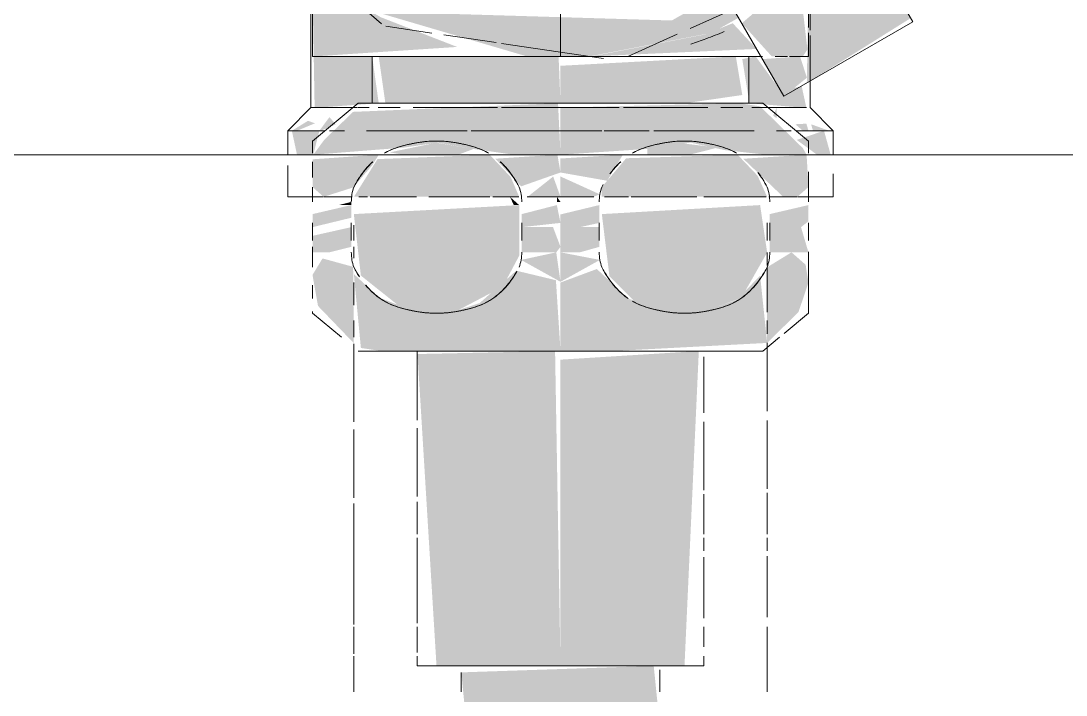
# Model space of a CAD drawing. Header units: metres. Extents: x 147 to 427, y -16 to 162.
# Drawn here: x 392.0349 to 392.0982, y 0.4363 to 0.4772 of the extents above; entities that cross this region are included whole.
import ezdxf

# ---------------------------------------------------------------- set-up
doc = ezdxf.new("R2010")
doc.units = ezdxf.units.M
for name, color, linetype, lineweight in [('P-PIPE', 7, 'Continuous', 5), ('P-PIPE-CNTR', 7, 'Continuous', 5), ('P-SANR-FIXT', 7, 'Continuous', 5)]:
    doc.layers.add(name, color=color, linetype=linetype, lineweight=lineweight)

# ---------------------------------------------------------------- blocks, each defined once
blk = doc.blocks.new('USO_ESG_Sifão de Uso Geral - Sifão para lavatório-3647404-HH')
at = {"layer": 'P-SANR-FIXT'}
blk.add_line((-161.050967, 0.46905), (-161.23908, 0.46905), dxfattribs=at)
blk = doc.blocks.new('USO_ESG_Sifão de Uso Geral - Sifão para lavatório-V214-HH')
at = {"layer": 'P-SANR-FIXT', "color": 253, "true_color": 0xa6a6a6}
blk.add_line((-161.050967, 0.46905), (-161.239008, 0.46905), dxfattribs=at)
blk = doc.blocks.new('UT_Ducha higiênica - UT_Ducha higiênica-V226-HH')
at = {"layer": 'P-SANR-FIXT', "true_color": 0xf4f4f4, "transparency": 33554598}
h = blk.add_hatch(color=7, dxfattribs=at)
h.paths.add_polyline_path([(-161.116414, 0.474974), (-161.108871, 0.476427), (-161.107253, 0.477342), (-161.108176, 0.478942), (-161.111294, 0.477175), (-161.126047, 0.477615), (-161.133025, 0.482305), (-161.132514, 0.479368), (-161.130099, 0.477959), (-161.119981, 0.474979), (-161.118, 0.474976)])
h.paths.add_polyline_path([(-161.103025, 0.47972), (-161.103, 0.480422), (-161.103025, 0.480025)])
for points in [[(-161.103127, 0.473383), (-161.096845, 0.477315), (-161.100048, 0.482284), (-161.103025, 0.479057), (-161.103121, 0.473711)], [(-161.132951, 0.475), (-161.124275, 0.475574), (-161.128891, 0.477371), (-161.133025, 0.479796), (-161.132991, 0.477175)], [(-161.103365, 0.475), (-161.10309, 0.475419), (-161.103536, 0.47928), (-161.105815, 0.478062), (-161.10706, 0.47701), (-161.105246, 0.475), (-161.103439, 0.475)], [(-161.116204, 0.475), (-161.106161, 0.475452), (-161.107607, 0.47701), (-161.109265, 0.476335), (-161.116076, 0.475016)], [(-161.12119, 0.472165), (-161.118025, 0.472165), (-161.11814, 0.474976), (-161.12902, 0.475), (-161.128618, 0.472165), (-161.12126, 0.472165)], [(-161.110475, 0.472165), (-161.10703, 0.472663), (-161.107418, 0.475), (-161.118025, 0.474433), (-161.118025, 0.472165), (-161.110586, 0.472165)], [(-161.104507, 0.472586), (-161.103121, 0.473711), (-161.103536, 0.475), (-161.105806, 0.474836), (-161.104551, 0.472663)], [(-161.132976, 0.46905), (-161.127548, 0.469476), (-161.125441, 0.469779), (-161.123289, 0.469396), (-161.120847, 0.46905), (-161.118025, 0.46905), (-161.118174, 0.472165), (-161.130568, 0.471644), (-161.132314, 0.469951), (-161.132745, 0.469364), (-161.132948, 0.469088)], [(-161.103139, 0.46905), (-161.103365, 0.469447), (-161.105951, 0.471979), (-161.107199, 0.472165), (-161.118025, 0.4719), (-161.118025, 0.46905), (-161.112758, 0.469402), (-161.11015, 0.46978), (-161.108106, 0.469331), (-161.105576, 0.46905), (-161.103365, 0.46905)], [(-161.12421, 0.46905), (-161.123289, 0.469396), (-161.125538, 0.469778), (-161.128346, 0.469193), (-161.127548, 0.46905), (-161.124275, 0.46905)], [(-161.110211, 0.46905), (-161.108526, 0.469479), (-161.110953, 0.469777), (-161.112776, 0.469395), (-161.112776, 0.46905), (-161.110458, 0.46905)], [(-161.130153, 0.4665), (-161.120525, 0.4665), (-161.121038, 0.467702), (-161.122307, 0.46905), (-161.129095, 0.468784), (-161.130517, 0.4665)], [(-161.115525, 0.4665), (-161.105525, 0.4665), (-161.106107, 0.467783), (-161.107314, 0.46905), (-161.114052, 0.468835), (-161.115525, 0.467093)], [(-161.133021, 0.464665), (-161.13068, 0.465233), (-161.13068, 0.466), (-161.133021, 0.465455), (-161.133021, 0.464768)], [(-161.13068, 0.466), (-161.13068, 0.466189), (-161.131449, 0.466)], [(-161.124386, 0.459548), (-161.121523, 0.461053), (-161.120525, 0.46293), (-161.120525, 0.466), (-161.130525, 0.465455), (-161.130099, 0.461732), (-161.1279, 0.459978), (-161.126707, 0.459554), (-161.124515, 0.459548)], [(-161.120525, 0.466), (-161.121081, 0.4665), (-161.120847, 0.466)], [(-161.120366, 0.464665), (-161.118025, 0.464921), (-161.118247, 0.466), (-161.120366, 0.465455), (-161.120366, 0.464874)], [(-161.118025, 0.466189), (-161.118241, 0.4665), (-161.118245, 0.466189)], [(-161.116851, 0.464665), (-161.115683, 0.464921), (-161.115683, 0.466), (-161.118025, 0.465434), (-161.118025, 0.464665)], [(-161.109386, 0.459548), (-161.107087, 0.460383), (-161.105525, 0.46313), (-161.105951, 0.466), (-161.115525, 0.465455), (-161.115064, 0.461691), (-161.113599, 0.460226), (-161.111707, 0.459554), (-161.109426, 0.459548)], [(-161.103476, 0.464665), (-161.103028, 0.465019), (-161.103028, 0.466), (-161.105369, 0.465455), (-161.105369, 0.464665), (-161.104051, 0.464665)], [(-161.131999, 0.463141), (-161.13068, 0.46347), (-161.13068, 0.464665), (-161.133021, 0.464139), (-161.133021, 0.463141)], [(-161.118282, 0.463141), (-161.118025, 0.46347), (-161.118476, 0.464665), (-161.120366, 0.464665), (-161.120366, 0.463141), (-161.119198, 0.463141)], [(-161.116851, 0.463141), (-161.115683, 0.46347), (-161.115683, 0.464665), (-161.118025, 0.464665), (-161.118025, 0.463141)], [(-161.103028, 0.463141), (-161.103476, 0.464665), (-161.105369, 0.464665), (-161.105369, 0.463141), (-161.104051, 0.463141)], [(-161.130525, 0.457654), (-161.130568, 0.462263), (-161.132418, 0.462771), (-161.133025, 0.461774), (-161.132693, 0.459895), (-161.130568, 0.457685)], [(-161.105525, 0.457656), (-161.10363, 0.459525), (-161.103025, 0.461314), (-161.1032, 0.462391), (-161.104051, 0.463141), (-161.105525, 0.462236), (-161.105525, 0.457975)], [(-161.125525, 0.438104), (-161.118025, 0.438104), (-161.118353, 0.457165), (-161.126674, 0.456984), (-161.12556, 0.438686)], [(-161.110525, 0.438104), (-161.109659, 0.457165), (-161.118025, 0.456644), (-161.118025, 0.438104), (-161.111775, 0.438104)], [(-161.119066, 0.434), (-161.112025, 0.434545), (-161.112386, 0.438104), (-161.124025, 0.437713), (-161.123663, 0.434), (-161.119571, 0.434)]]:
    blk.add_hatch(color=7, dxfattribs=at).paths.add_polyline_path(points)
h = blk.add_hatch(color=7, dxfattribs=at)
h.paths.add_polyline_path([(-161.132352, 0.4665), (-161.130568, 0.467067), (-161.129419, 0.468401), (-161.129016, 0.46905), (-161.133025, 0.468771), (-161.133025, 0.467093)])
h.paths.add_polyline_path([(-161.118025, 0.467973), (-161.118211, 0.46905), (-161.121971, 0.468809), (-161.120408, 0.467134), (-161.118225, 0.467903)])
h.paths.add_polyline_path([(-161.119198, 0.4665), (-161.118025, 0.4665), (-161.118467, 0.467728), (-161.120016, 0.4665)])
h = blk.add_hatch(color=7, dxfattribs=at)
h.paths.add_polyline_path([(-161.103698, 0.4665), (-161.103025, 0.467093), (-161.103139, 0.46905), (-161.106969, 0.468805), (-161.104558, 0.4665), (-161.103735, 0.4665)])
h.paths.add_polyline_path([(-161.118025, 0.467973), (-161.115203, 0.467474), (-161.114252, 0.46905), (-161.118025, 0.468822), (-161.118025, 0.468401)])
h.paths.add_polyline_path([(-161.116034, 0.4665), (-161.115641, 0.46665), (-161.118025, 0.467732), (-161.118025, 0.4665), (-161.116851, 0.4665)])
h = blk.add_hatch(color=7, dxfattribs=at)
h.paths.add_polyline_path([(-161.126685, 0.457165), (-161.118025, 0.457165), (-161.118302, 0.461454), (-161.120699, 0.462029), (-161.122918, 0.460065), (-161.124515, 0.459548), (-161.1279, 0.459978), (-161.128962, 0.460387), (-161.130525, 0.461826), (-161.130099, 0.45735), (-161.12885, 0.457165), (-161.126707, 0.457165)])
h.paths.add_polyline_path([(-161.118025, 0.461356), (-161.118282, 0.463141), (-161.120408, 0.46268), (-161.118301, 0.46151)])
h = blk.add_hatch(color=7, dxfattribs=at)
h.paths.add_polyline_path([(-161.114859, 0.457165), (-161.105525, 0.457656), (-161.105951, 0.461731), (-161.107378, 0.460254), (-161.109426, 0.459548), (-161.112053, 0.459677), (-161.113923, 0.460341), (-161.115827, 0.46213), (-161.118025, 0.461314), (-161.118025, 0.457165), (-161.115118, 0.457165)])
h.paths.add_polyline_path([(-161.118025, 0.461356), (-161.115641, 0.46268), (-161.118025, 0.463141), (-161.118025, 0.462084)])
at = {"layer": 'P-SANR-FIXT'}
for p, q in [((-161.096712, 0.477086), (-161.110159, 0.500376)), ((-161.133025, 0.493152), (-161.133025, 0.475)), ((-161.115948, 0.492404), (-161.104507, 0.472586)), ((-161.104507, 0.472586), (-161.096712, 0.477086)), ((-161.133025, 0.475), (-161.118025, 0.475)), ((-161.129408, 0.475), (-161.129408, 0.472165)), ((-161.118025, 0.475), (-161.105805, 0.475)), ((-161.106642, 0.472165), (-161.106642, 0.475)), ((-161.133021, 0.469873), (-161.130256, 0.472165)), ((-161.130231, 0.472165), (-161.130256, 0.472165)), ((-161.118025, 0.472165), (-161.12984, 0.472165)), ((-161.10621, 0.472165), (-161.118025, 0.472165)), ((-161.105793, 0.472165), (-161.103028, 0.469873))]:
    blk.add_line(p, q, dxfattribs=at)
at = {"layer": 'P-SANR-FIXT', "color": 253, "true_color": 0x9e9e9e}
for p, q in [((-161.103025, 0.476759), (-161.103025, 0.483265)), ((-161.130887, 0.478746), (-161.128847, 0.476969)), ((-161.110186, 0.476692), (-161.107477, 0.477908)), ((-161.128594, 0.476827), (-161.125807, 0.476414)), ((-161.104507, 0.472586), (-161.096712, 0.477086)), ((-161.125091, 0.476307), (-161.121917, 0.475836)), ((-161.113955, 0.475), (-161.110969, 0.476341)), ((-161.103025, 0.475), (-161.103025, 0.476426)), ((-161.121601, 0.475789), (-161.115425, 0.474872)), ((-161.133025, 0.475), (-161.129074, 0.475)), ((-161.129408, 0.475), (-161.12902, 0.475)), ((-161.128713, 0.475), (-161.126074, 0.475)), ((-161.125568, 0.475), (-161.123716, 0.475)), ((-161.123716, 0.475), (-161.118025, 0.475)), ((-161.118025, 0.475), (-161.110481, 0.475)), ((-161.109976, 0.475), (-161.107337, 0.475)), ((-161.10703, 0.475), (-161.106642, 0.475)), ((-161.106975, 0.475), (-161.105805, 0.475)), ((-161.105034, 0.475), (-161.104294, 0.475)), ((-161.104172, 0.475), (-161.103025, 0.475)), ((-161.129104, 0.472165), (-161.130231, 0.472165)), ((-161.12984, 0.472165), (-161.130231, 0.472165)), ((-161.129408, 0.472165), (-161.12902, 0.472165)), ((-161.1287, 0.472165), (-161.124174, 0.472165)), ((-161.123716, 0.472165), (-161.1212, 0.472165)), ((-161.120971, 0.472165), (-161.118025, 0.472165)), ((-161.118025, 0.472165), (-161.115079, 0.472165)), ((-161.114849, 0.472165), (-161.112333, 0.472165)), ((-161.111875, 0.472165), (-161.107349, 0.472165)), ((-161.10703, 0.472165), (-161.106642, 0.472165)), ((-161.105793, 0.472165), (-161.106945, 0.472165))]:
    blk.add_line(p, q, dxfattribs=at)
at = {"layer": 'P-SANR-FIXT', "color": 254, "true_color": 0xd5d5d5}
for p, q in [((-161.128713, 0.475), (-161.126074, 0.475)), ((-161.128631, 0.475), (-161.126117, 0.475)), ((-161.125568, 0.475), (-161.118025, 0.475)), ((-161.125525, 0.475), (-161.118025, 0.475)), ((-161.118025, 0.475), (-161.110481, 0.475)), ((-161.118025, 0.475), (-161.115408, 0.475)), ((-161.115064, 0.475), (-161.110525, 0.475)), ((-161.109976, 0.475), (-161.107337, 0.475)), ((-161.109932, 0.475), (-161.107418, 0.475)), ((-161.105034, 0.475), (-161.104294, 0.475)), ((-161.104172, 0.475), (-161.103025, 0.475)), ((-161.1287, 0.472165), (-161.124174, 0.472165)), ((-161.124141, 0.472165), (-161.128618, 0.472165)), ((-161.12119, 0.472165), (-161.123737, 0.472165)), ((-161.123716, 0.472165), (-161.1212, 0.472165)), ((-161.118025, 0.472165), (-161.120975, 0.472165)), ((-161.120971, 0.472165), (-161.118025, 0.472165)), ((-161.115415, 0.472165), (-161.118025, 0.472165)), ((-161.118025, 0.472165), (-161.115079, 0.472165)), ((-161.112312, 0.472165), (-161.114859, 0.472165)), ((-161.114849, 0.472165), (-161.112333, 0.472165)), ((-161.107432, 0.472165), (-161.111909, 0.472165)), ((-161.111875, 0.472165), (-161.107349, 0.472165))]:
    blk.add_line(p, q, dxfattribs=at)
at = {"layer": 'P-SANR-FIXT', "color": 254, "true_color": 0xe9e9e9}
blk.add_line((-161.114859, 0.472165), (-161.115415, 0.472165), dxfattribs=at)
at = {"layer": 'P-SANR-FIXT', "color": 254, "true_color": 0xdfdfdf}
for p, q in [((-161.133025, 0.467093), (-161.133025, 0.466498)), ((-161.103025, 0.466498), (-161.103025, 0.467093))]:
    blk.add_line(p, q, dxfattribs=at)
at = {"layer": 'P-SANR-FIXT', "color": 7, "true_color": 0xfafafa}
for p, q in [((-161.133025, 0.464768), (-161.133025, 0.463856)), ((-161.133021, 0.464665), (-161.133021, 0.464921)), ((-161.133021, 0.463856), (-161.133021, 0.464665)), ((-161.13068, 0.464921), (-161.13068, 0.464665)), ((-161.13068, 0.464665), (-161.13068, 0.463856)), ((-161.120366, 0.464665), (-161.120366, 0.464921)), ((-161.120366, 0.463856), (-161.120366, 0.464665)), ((-161.115683, 0.464921), (-161.115683, 0.464665)), ((-161.115683, 0.464665), (-161.115683, 0.463856)), ((-161.105369, 0.464665), (-161.105369, 0.464921)), ((-161.105369, 0.463856), (-161.105369, 0.464665)), ((-161.103028, 0.464921), (-161.103028, 0.464665)), ((-161.103028, 0.464665), (-161.103028, 0.463856)), ((-161.103025, 0.463856), (-161.103025, 0.464921)), ((-161.133025, 0.46347), (-161.133025, 0.462763)), ((-161.103025, 0.462394), (-161.103025, 0.463163)), ((-161.131264, 0.458), (-161.133021, 0.459456)), ((-161.103028, 0.459456), (-161.1045, 0.458236)), ((-161.104785, 0.458), (-161.105793, 0.457165)), ((-161.130256, 0.457165), (-161.130231, 0.457165)), ((-161.130256, 0.457165), (-161.130231, 0.457165)), ((-161.12984, 0.457165), (-161.128618, 0.457165)), ((-161.128618, 0.457165), (-161.126674, 0.457165)), ((-161.126685, 0.457165), (-161.126685, 0.452975)), ((-161.126674, 0.457165), (-161.118025, 0.457165)), ((-161.118025, 0.457165), (-161.107432, 0.457165)), ((-161.107432, 0.457165), (-161.10621, 0.457165)), ((-161.109364, 0.453422), (-161.109364, 0.456819)), ((-161.109364, 0.448733), (-161.109364, 0.452874)), ((-161.126685, 0.452498), (-161.126685, 0.448357)), ((-161.109364, 0.446087), (-161.109364, 0.448491)), ((-161.126685, 0.448044), (-161.126685, 0.446087)), ((-161.126685, 0.445859), (-161.126685, 0.440685)), ((-161.109364, 0.445069), (-161.109364, 0.445859)), ((-161.109364, 0.440986), (-161.109364, 0.444678)), ((-161.126685, 0.440475), (-161.126685, 0.43891)), ((-161.109364, 0.439268), (-161.109364, 0.440475)), ((-161.126685, 0.438686), (-161.126685, 0.438104)), ((-161.109364, 0.438104), (-161.109364, 0.438686)), ((-161.118025, 0.438104), (-161.126685, 0.438104)), ((-161.124025, 0.437713), (-161.124025, 0.43653)), ((-161.109364, 0.438104), (-161.118025, 0.438104)), ((-161.112025, 0.43653), (-161.112025, 0.437873))]:
    blk.add_line(p, q, dxfattribs=at)
at = {"layer": 'P-SANR-FIXT', "color": 7, "true_color": 0xf6f6f6}
for p, q in [((-161.133021, 0.464921), (-161.133021, 0.464665)), ((-161.133021, 0.464665), (-161.133021, 0.463856)), ((-161.13068, 0.463856), (-161.13068, 0.464665)), ((-161.120366, 0.464921), (-161.120366, 0.464665)), ((-161.120366, 0.464665), (-161.120366, 0.463856)), ((-161.115683, 0.463856), (-161.115683, 0.464665)), ((-161.105369, 0.464921), (-161.105369, 0.464665)), ((-161.105369, 0.464665), (-161.105369, 0.463856)), ((-161.103028, 0.463856), (-161.103028, 0.464665)), ((-161.130231, 0.457165), (-161.12984, 0.457165)), ((-161.130231, 0.457165), (-161.12984, 0.457165)), ((-161.12984, 0.457165), (-161.126687, 0.457165)), ((-161.12639, 0.457165), (-161.126685, 0.457165)), ((-161.124148, 0.457165), (-161.12639, 0.457165)), ((-161.118025, 0.457165), (-161.124141, 0.457165)), ((-161.111908, 0.457165), (-161.118025, 0.457165)), ((-161.109364, 0.457165), (-161.111901, 0.457165)), ((-161.109363, 0.457165), (-161.107432, 0.457165)), ((-161.107432, 0.457165), (-161.105793, 0.457165)), ((-161.12446, 0.438104), (-161.125525, 0.438104)), ((-161.118025, 0.438104), (-161.124025, 0.438104)), ((-161.112025, 0.438104), (-161.118025, 0.438104)), ((-161.110525, 0.438104), (-161.111589, 0.438104))]:
    blk.add_line(p, q, dxfattribs=at)
at = {"layer": 'P-SANR-FIXT', "color": 7, "true_color": 0xf4f4f4}
for p, q in [((-161.13068, 0.464665), (-161.13068, 0.464921)), ((-161.115683, 0.464665), (-161.115683, 0.464921)), ((-161.103028, 0.464665), (-161.103028, 0.464921)), ((-161.12639, 0.457165), (-161.126685, 0.457165)), ((-161.126416, 0.457165), (-161.124149, 0.457165)), ((-161.125525, 0.457165), (-161.12639, 0.457165)), ((-161.124148, 0.457165), (-161.125525, 0.457165)), ((-161.124141, 0.457165), (-161.12119, 0.457165)), ((-161.120266, 0.457165), (-161.124141, 0.457165)), ((-161.12119, 0.457165), (-161.118025, 0.457165)), ((-161.118025, 0.457165), (-161.120266, 0.457165)), ((-161.118025, 0.457165), (-161.111909, 0.457165)), ((-161.111908, 0.457165), (-161.118025, 0.457165)), ((-161.110525, 0.457165), (-161.111901, 0.457165)), ((-161.1119, 0.457165), (-161.109633, 0.457165)), ((-161.109364, 0.457165), (-161.110525, 0.457165)), ((-161.118025, 0.438104), (-161.124292, 0.438104)), ((-161.121025, 0.438104), (-161.124025, 0.438104)), ((-161.118025, 0.438104), (-161.121025, 0.438104)), ((-161.112025, 0.438104), (-161.118025, 0.438104)), ((-161.111757, 0.438104), (-161.118025, 0.438104))]:
    blk.add_line(p, q, dxfattribs=at)
at = {"layer": 'P-SANR-FIXT', "color": 253, "true_color": 0x9e9e9e}
blk.add_arc((-161.118025, 0.5), 0.0255, 288, 290.1818, dxfattribs=at)
at = {"layer": 'P-SANR-FIXT', "color": 254, "true_color": 0xd5d5d5}
blk.add_arc((-161.118025, 0.5), 0.0255, 290.1818, 292.86442, dxfattribs=at)
at = {"layer": 'P-SANR-FIXT'}
for points in [[(-161.133025, 0.469141), (-161.133025, 0.469191), (-161.133025, 0.469328), (-161.133025, 0.469511), (-161.133025, 0.469645), (-161.133025, 0.46973), (-161.133025, 0.469784), (-161.133025, 0.469827), (-161.133025, 0.469867), (-161.133025, 0.469886), (-161.133025, 0.469859), (-161.133025, 0.469795), (-161.133025, 0.469723), (-161.133025, 0.46964), (-161.133025, 0.46951), (-161.133025, 0.46933), (-161.133025, 0.469194), (-161.133025, 0.469145)], [(-161.12237, 0.469141), (-161.122456, 0.469191), (-161.122725, 0.469328), (-161.123204, 0.469511), (-161.123701, 0.469645), (-161.124097, 0.46973), (-161.124387, 0.469784), (-161.124674, 0.469827), (-161.125062, 0.469867), (-161.12555, 0.469886), (-161.126135, 0.469859), (-161.126612, 0.469795), (-161.126992, 0.469723), (-161.127379, 0.46964), (-161.127863, 0.46951), (-161.128329, 0.46933), (-161.128591, 0.469194), (-161.128676, 0.469145)], [(-161.10737, 0.469141), (-161.107456, 0.469191), (-161.107725, 0.469328), (-161.108204, 0.469511), (-161.108701, 0.469645), (-161.109097, 0.46973), (-161.109387, 0.469784), (-161.109674, 0.469827), (-161.110062, 0.469867), (-161.11055, 0.469886), (-161.111135, 0.469859), (-161.111612, 0.469795), (-161.111992, 0.469723), (-161.112379, 0.46964), (-161.112863, 0.46951), (-161.113329, 0.46933), (-161.113591, 0.469194), (-161.113676, 0.469145)], [(-161.103025, 0.469141), (-161.103025, 0.469191), (-161.103025, 0.469328), (-161.103025, 0.469511), (-161.103025, 0.469645), (-161.103025, 0.46973), (-161.103025, 0.469784), (-161.103025, 0.469827), (-161.103025, 0.469867), (-161.103025, 0.469886), (-161.103025, 0.469859), (-161.103025, 0.469795), (-161.103025, 0.469723), (-161.103025, 0.46964), (-161.103025, 0.46951), (-161.103025, 0.46933), (-161.103025, 0.469194), (-161.103025, 0.469145)]]:
    blk.add_open_spline(points, degree=3, knots=[0.225, 0.225, 0.225, 0.225, 0.25, 0.3, 0.35, 0.375, 0.4, 0.425, 0.45, 0.5, 0.55, 0.6, 0.625, 0.65, 0.7, 0.75, 0.775, 0.775, 0.775, 0.775], dxfattribs=at)
at = {"layer": 'P-SANR-FIXT', "color": 254, "true_color": 0xd5d5d5}
for points, knots in [([(-161.128679, 0.469141), (-161.128593, 0.469191), (-161.128325, 0.469328), (-161.127846, 0.469511), (-161.127348, 0.469645), (-161.126952, 0.46973), (-161.126759, 0.469766), (-161.126663, 0.469782)], [0.225, 0.225, 0.225, 0.225, 0.25, 0.3, 0.35, 0.375, 0.4, 0.4, 0.4, 0.4]), ([(-161.126663, 0.469782), (-161.126567, 0.469798), (-161.126375, 0.469827), (-161.125987, 0.469867), (-161.1255, 0.469886), (-161.124914, 0.469859), (-161.124533, 0.469807), (-161.124343, 0.469775)], [0.4, 0.4, 0.4, 0.4, 0.425, 0.45, 0.5, 0.55, 0.6, 0.6, 0.6, 0.6]), ([(-161.124343, 0.469775), (-161.124247, 0.469759), (-161.124057, 0.469723), (-161.12367, 0.46964), (-161.123186, 0.46951), (-161.12272, 0.46933), (-161.122458, 0.469194), (-161.122373, 0.469145)], [0.6, 0.6, 0.6, 0.6, 0.625, 0.65, 0.7, 0.75, 0.775, 0.775, 0.775, 0.775]), ([(-161.113679, 0.469141), (-161.113593, 0.469191), (-161.113325, 0.469328), (-161.112846, 0.469511), (-161.112348, 0.469645), (-161.111952, 0.46973), (-161.111759, 0.469766), (-161.111663, 0.469782)], [0.225, 0.225, 0.225, 0.225, 0.25, 0.3, 0.35, 0.375, 0.4, 0.4, 0.4, 0.4]), ([(-161.111663, 0.469782), (-161.111567, 0.469798), (-161.111375, 0.469827), (-161.110987, 0.469867), (-161.1105, 0.469886), (-161.109914, 0.469859), (-161.109533, 0.469807), (-161.109343, 0.469775)], [0.4, 0.4, 0.4, 0.4, 0.425, 0.45, 0.5, 0.55, 0.6, 0.6, 0.6, 0.6]), ([(-161.109343, 0.469775), (-161.109247, 0.469759), (-161.109057, 0.469723), (-161.10867, 0.46964), (-161.108186, 0.46951), (-161.10772, 0.46933), (-161.107458, 0.469194), (-161.107373, 0.469145)], [0.6, 0.6, 0.6, 0.6, 0.625, 0.65, 0.7, 0.75, 0.775, 0.775, 0.775, 0.775])]:
    blk.add_open_spline(points, degree=3, knots=knots, dxfattribs=at)
at = {"layer": 'P-SANR-FIXT', "color": 7, "true_color": 0xececec}
for points, knots in [([(-161.133025, 0.468618), (-161.133025, 0.468484), (-161.133025, 0.468196), (-161.133025, 0.467863), (-161.133025, 0.467689)], [0.85, 0.85, 0.85, 0.85, 0.9, 0.9483429, 0.9483429, 0.9483429, 0.9483429]), ([(-161.103025, 0.467093), (-161.103025, 0.467296), (-161.103025, 0.467616), (-161.103025, 0.467904), (-161.103025, 0.468015)], [0, 0, 0, 0, 0.05, 0.08342245, 0.08342245, 0.08342245, 0.08342245])]:
    blk.add_open_spline(points, degree=3, knots=knots, dxfattribs=at)
at = {"layer": 'P-SANR-FIXT', "color": 254, "true_color": 0xdfdfdf}
for points in [[(-161.133025, 0.467668), (-161.133025, 0.467849), (-161.133025, 0.468186), (-161.133025, 0.468479), (-161.133025, 0.468614)], [(-161.120525, 0.467093), (-161.120629, 0.467296), (-161.120853, 0.46768), (-161.121231, 0.468186), (-161.121511, 0.468479), (-161.121658, 0.468614)], [(-161.103025, 0.468016), (-161.103025, 0.467741), (-161.103025, 0.467433), (-161.103025, 0.467093)], [(-161.130208, 0.467631), (-161.130319, 0.467462), (-161.130425, 0.467282), (-161.130525, 0.467093)], [(-161.115443, 0.467244), (-161.11547, 0.467194), (-161.115498, 0.467144), (-161.115525, 0.467093)], [(-161.133023, 0.46665), (-161.133022, 0.466499), (-161.133021, 0.466345), (-161.133021, 0.466189)], [(-161.133021, 0.466189), (-161.133021, 0.466345), (-161.133022, 0.466499), (-161.133023, 0.46665)], [(-161.13068, 0.466189), (-161.130678, 0.466345), (-161.130665, 0.466499), (-161.130639, 0.46665)], [(-161.130639, 0.46665), (-161.130665, 0.466499), (-161.130678, 0.466345), (-161.13068, 0.466189)], [(-161.120525, 0.467093), (-161.120474, 0.466948), (-161.120435, 0.4668), (-161.120408, 0.46665)], [(-161.120408, 0.46665), (-161.120435, 0.4668), (-161.120474, 0.466948), (-161.120525, 0.467093)], [(-161.115641, 0.46665), (-161.115614, 0.4668), (-161.115575, 0.466948), (-161.115525, 0.467093)], [(-161.115525, 0.467093), (-161.115575, 0.466948), (-161.115614, 0.4668), (-161.115641, 0.46665)], [(-161.105369, 0.466189), (-161.105371, 0.466345), (-161.105384, 0.466499), (-161.10541, 0.46665)], [(-161.10541, 0.46665), (-161.105384, 0.466499), (-161.105371, 0.466345), (-161.105369, 0.466189)], [(-161.103026, 0.46665), (-161.103027, 0.466499), (-161.103028, 0.466345), (-161.103028, 0.466189)], [(-161.103028, 0.466189), (-161.103028, 0.466345), (-161.103027, 0.466499), (-161.103026, 0.46665)]]:
    blk.add_open_spline(points, degree=3, dxfattribs=at)
at = {"layer": 'P-SANR-FIXT', "color": 7, "true_color": 0xf1f1f1}
for points in [[(-161.130189, 0.467668), (-161.13007, 0.467849), (-161.129818, 0.468186), (-161.129539, 0.468479), (-161.129392, 0.468614)], [(-161.106091, 0.467983), (-161.105886, 0.467716), (-161.105697, 0.467419), (-161.105525, 0.467093)], [(-161.130525, 0.467093), (-161.13042, 0.467296), (-161.130308, 0.467488), (-161.130189, 0.467668)], [(-161.115525, 0.467093), (-161.115498, 0.467144), (-161.115472, 0.467194), (-161.115444, 0.467244)]]:
    blk.add_open_spline(points, degree=3, dxfattribs=at)
at = {"layer": 'P-SANR-FIXT', "color": 254, "true_color": 0xdfdfdf}
for points, knots in [([(-161.129381, 0.468618), (-161.129527, 0.468484), (-161.129794, 0.468205), (-161.130037, 0.467884), (-161.130147, 0.467722)], [0.85, 0.85, 0.85, 0.85, 0.9, 0.94525076, 0.94525076, 0.94525076, 0.94525076]), ([(-161.114381, 0.468618), (-161.114527, 0.468484), (-161.114749, 0.468251), (-161.114955, 0.46799), (-161.115029, 0.467889)], [0.85, 0.85, 0.85, 0.85, 0.9, 0.92933225, 0.92933225, 0.92933225, 0.92933225]), ([(-161.105525, 0.467093), (-161.105629, 0.467296), (-161.105809, 0.467603), (-161.106006, 0.467881), (-161.106083, 0.467982)], [0, 0, 0, 0, 0.05, 0.0801118, 0.0801118, 0.0801118, 0.0801118])]:
    blk.add_open_spline(points, degree=3, knots=knots, dxfattribs=at)
at = {"layer": 'P-SANR-FIXT', "color": 7, "true_color": 0xf1f1f1}
for points, knots in [([(-161.121668, 0.468618), (-161.121522, 0.468484), (-161.121103, 0.468044), (-161.12074, 0.467501), (-161.120525, 0.467093)], [0.85, 0.85, 0.85, 0.85, 0.9, 1, 1, 1, 1]), ([(-161.115037, 0.467888), (-161.114964, 0.467987), (-161.11476, 0.468247), (-161.114539, 0.468479), (-161.114392, 0.468614)], [0.07083342, 0.07083342, 0.07083342, 0.07083342, 0.1, 0.15, 0.15, 0.15, 0.15])]:
    blk.add_open_spline(points, degree=3, knots=knots, dxfattribs=at)
at = {"layer": 'P-SANR-FIXT', "color": 7, "true_color": 0xececec}
for points in [[(-161.133025, 0.467093), (-161.133025, 0.466948), (-161.133024, 0.4668), (-161.133023, 0.46665)], [(-161.133023, 0.46665), (-161.133024, 0.4668), (-161.133025, 0.466948), (-161.133025, 0.467093)], [(-161.130639, 0.46665), (-161.130613, 0.4668), (-161.130575, 0.466948), (-161.130525, 0.467093)], [(-161.130525, 0.467093), (-161.130575, 0.466948), (-161.130613, 0.4668), (-161.130639, 0.46665)], [(-161.120408, 0.46665), (-161.120382, 0.466499), (-161.120368, 0.466345), (-161.120366, 0.466189)], [(-161.120366, 0.466189), (-161.120368, 0.466345), (-161.120382, 0.466499), (-161.120408, 0.46665)], [(-161.115683, 0.466189), (-161.115682, 0.466345), (-161.115668, 0.466499), (-161.115641, 0.46665)], [(-161.115641, 0.46665), (-161.115668, 0.466499), (-161.115682, 0.466345), (-161.115683, 0.466189)], [(-161.10541, 0.46665), (-161.105436, 0.4668), (-161.105474, 0.466948), (-161.105525, 0.467093)], [(-161.105525, 0.467093), (-161.105474, 0.466948), (-161.105436, 0.4668), (-161.10541, 0.46665)], [(-161.103025, 0.467093), (-161.103025, 0.466948), (-161.103026, 0.4668), (-161.103026, 0.46665)], [(-161.103026, 0.46665), (-161.103026, 0.4668), (-161.103025, 0.466948), (-161.103025, 0.467093)]]:
    blk.add_open_spline(points, degree=3, dxfattribs=at)
at = {"layer": 'P-SANR-FIXT', "color": 7, "true_color": 0xfafafa}
for points in [[(-161.133021, 0.463141), (-161.133021, 0.462984), (-161.133022, 0.462831), (-161.133023, 0.46268)], [(-161.133023, 0.46268), (-161.133022, 0.462831), (-161.133021, 0.462984), (-161.133021, 0.463141)], [(-161.130639, 0.46268), (-161.130665, 0.462831), (-161.130678, 0.462984), (-161.13068, 0.463141)], [(-161.13068, 0.463141), (-161.130678, 0.462984), (-161.130665, 0.462831), (-161.130639, 0.46268)], [(-161.10541, 0.46268), (-161.105384, 0.462831), (-161.105371, 0.462984), (-161.105369, 0.463141)], [(-161.105369, 0.463141), (-161.105371, 0.462984), (-161.105384, 0.462831), (-161.10541, 0.46268)], [(-161.103028, 0.463141), (-161.103028, 0.462984), (-161.103027, 0.462831), (-161.103026, 0.46268)], [(-161.103026, 0.46268), (-161.103027, 0.462831), (-161.103028, 0.462984), (-161.103028, 0.463141)], [(-161.130525, 0.462236), (-161.130425, 0.462047), (-161.130319, 0.461868), (-161.130208, 0.461698)], [(-161.120408, 0.46268), (-161.120435, 0.462529), (-161.120474, 0.462381), (-161.120525, 0.462236)], [(-161.120525, 0.462236), (-161.120474, 0.462381), (-161.120435, 0.462529), (-161.120408, 0.46268)], [(-161.115525, 0.462236), (-161.115575, 0.462381), (-161.115614, 0.462529), (-161.115641, 0.46268)], [(-161.115641, 0.46268), (-161.115614, 0.462529), (-161.115575, 0.462381), (-161.115525, 0.462236)]]:
    blk.add_open_spline(points, degree=3, dxfattribs=at)
at = {"layer": 'P-SANR-FIXT', "color": 7, "true_color": 0xf6f6f6}
for points in [[(-161.120366, 0.463141), (-161.120368, 0.462984), (-161.120382, 0.462831), (-161.120408, 0.46268)], [(-161.120408, 0.46268), (-161.120382, 0.462831), (-161.120368, 0.462984), (-161.120366, 0.463141)], [(-161.115641, 0.46268), (-161.115668, 0.462831), (-161.115682, 0.462984), (-161.115683, 0.463141)], [(-161.115683, 0.463141), (-161.115682, 0.462984), (-161.115668, 0.462831), (-161.115641, 0.46268)], [(-161.133023, 0.46268), (-161.133024, 0.462529), (-161.133025, 0.462381), (-161.133025, 0.462236)], [(-161.133025, 0.462236), (-161.133025, 0.462381), (-161.133024, 0.462529), (-161.133023, 0.46268)], [(-161.130525, 0.462236), (-161.130575, 0.462381), (-161.130613, 0.462529), (-161.130639, 0.46268)], [(-161.130639, 0.46268), (-161.130613, 0.462529), (-161.130575, 0.462381), (-161.130525, 0.462236)], [(-161.105525, 0.462236), (-161.105474, 0.462381), (-161.105436, 0.462529), (-161.10541, 0.46268)], [(-161.10541, 0.46268), (-161.105436, 0.462529), (-161.105474, 0.462381), (-161.105525, 0.462236)], [(-161.103026, 0.46268), (-161.103026, 0.462529), (-161.103025, 0.462381), (-161.103025, 0.462236)], [(-161.103025, 0.462236), (-161.103025, 0.462381), (-161.103026, 0.462529), (-161.103026, 0.46268)]]:
    blk.add_open_spline(points, degree=3, dxfattribs=at)
at = {"layer": 'P-SANR-FIXT', "color": 7, "true_color": 0xf4f4f4}
blk.add_open_spline([(-161.130189, 0.461661), (-161.130308, 0.461841), (-161.13042, 0.462033), (-161.130525, 0.462236)], degree=3, dxfattribs=at)
at = {"layer": 'P-SANR-FIXT', "color": 7, "true_color": 0xfafafa}
for points, knots in [([(-161.115525, 0.462236), (-161.115309, 0.461828), (-161.114947, 0.461285), (-161.114457, 0.460773), (-161.114158, 0.460515), (-161.114003, 0.460397), (-161.113923, 0.460341)], [0, 0, 0, 0, 0.1, 0.15, 0.175, 0.2, 0.2, 0.2, 0.2]), ([(-161.107119, 0.460346), (-161.107038, 0.460401), (-161.106882, 0.460519), (-161.10658, 0.460777), (-161.106231, 0.461143), (-161.105853, 0.46165), (-161.105629, 0.462033), (-161.105525, 0.462236)], [0.8, 0.8, 0.8, 0.8, 0.825, 0.85, 0.9, 0.95, 1, 1, 1, 1]), ([(-161.103025, 0.462236), (-161.103025, 0.461828), (-161.103025, 0.461285), (-161.103025, 0.460773), (-161.103025, 0.460515), (-161.103025, 0.460397), (-161.103025, 0.460341)], [0, 0, 0, 0, 0.1, 0.15, 0.175, 0.2, 0.2, 0.2, 0.2]), ([(-161.126707, 0.459554), (-161.126516, 0.459522), (-161.126135, 0.459471), (-161.12555, 0.459444), (-161.125062, 0.459462), (-161.124674, 0.459502), (-161.124387, 0.459546), (-161.124097, 0.4596), (-161.123701, 0.459684), (-161.123204, 0.459818), (-161.122725, 0.460002), (-161.122367, 0.460185), (-161.122117, 0.460342), (-161.121882, 0.460519), (-161.12158, 0.460777), (-161.121231, 0.461143), (-161.120908, 0.461576), (-161.120729, 0.461867), (-161.120667, 0.461976)], [0.4, 0.4, 0.4, 0.4, 0.45, 0.5, 0.55, 0.575, 0.6, 0.625, 0.65, 0.7, 0.75, 0.775, 0.8, 0.825, 0.85, 0.9, 0.95, 0.9780799, 0.9780799, 0.9780799, 0.9780799]), ([(-161.133025, 0.460346), (-161.133025, 0.460401), (-161.133025, 0.460519), (-161.133025, 0.460777), (-161.133025, 0.460997), (-161.133025, 0.461154)], [0.8, 0.8, 0.8, 0.8, 0.825, 0.85, 0.9, 0.9, 0.9, 0.9]), ([(-161.129801, 0.46115), (-161.129667, 0.460992), (-161.129457, 0.460773), (-161.129158, 0.460515), (-161.128925, 0.460338), (-161.128679, 0.460181), (-161.128329, 0.46), (-161.127863, 0.45982), (-161.127379, 0.459689), (-161.126992, 0.459606), (-161.126802, 0.459571), (-161.126707, 0.459554)], [0.1, 0.1, 0.1, 0.1, 0.15, 0.175, 0.2, 0.225, 0.25, 0.3, 0.35, 0.375, 0.4, 0.4, 0.4, 0.4]), ([(-161.109386, 0.459548), (-161.10929, 0.459564), (-161.109097, 0.4596), (-161.108701, 0.459684), (-161.108204, 0.459818), (-161.107725, 0.460002), (-161.107367, 0.460185), (-161.1072, 0.46029), (-161.107119, 0.460346)], [0.6, 0.6, 0.6, 0.6, 0.625, 0.65, 0.7, 0.75, 0.775, 0.8, 0.8, 0.8, 0.8]), ([(-161.103025, 0.460341), (-161.103025, 0.460285), (-161.103025, 0.460181), (-161.103025, 0.46), (-161.103025, 0.45982), (-161.103025, 0.459689), (-161.103025, 0.459606), (-161.103025, 0.459535), (-161.103025, 0.459471), (-161.103025, 0.459444), (-161.103025, 0.459462), (-161.103025, 0.459502), (-161.103025, 0.459546), (-161.103025, 0.4596), (-161.103025, 0.459684), (-161.103025, 0.459818), (-161.103025, 0.460002), (-161.103025, 0.460185), (-161.103025, 0.46029), (-161.103025, 0.460346)], [0.2, 0.2, 0.2, 0.2, 0.225, 0.25, 0.3, 0.35, 0.375, 0.4, 0.45, 0.5, 0.55, 0.575, 0.6, 0.625, 0.65, 0.7, 0.75, 0.775, 0.8, 0.8, 0.8, 0.8]), ([(-161.113676, 0.460184), (-161.113591, 0.460136), (-161.113329, 0.46), (-161.112863, 0.45982), (-161.112379, 0.459689), (-161.111992, 0.459606), (-161.111802, 0.459571), (-161.111707, 0.459554)], [0.225, 0.225, 0.225, 0.225, 0.25, 0.3, 0.35, 0.375, 0.4, 0.4, 0.4, 0.4]), ([(-161.133025, 0.459554), (-161.133025, 0.459522), (-161.133025, 0.459471), (-161.133025, 0.459444), (-161.133025, 0.459462), (-161.133025, 0.459502), (-161.133025, 0.459531), (-161.133025, 0.459548)], [0.4, 0.4, 0.4, 0.4, 0.45, 0.5, 0.55, 0.575, 0.6, 0.6, 0.6, 0.6]), ([(-161.111707, 0.459554), (-161.111516, 0.459522), (-161.111135, 0.459471), (-161.11055, 0.459444), (-161.110062, 0.459462), (-161.109674, 0.459502), (-161.109482, 0.459531), (-161.109386, 0.459548)], [0.4, 0.4, 0.4, 0.4, 0.45, 0.5, 0.55, 0.575, 0.6, 0.6, 0.6, 0.6])]:
    blk.add_open_spline(points, degree=3, knots=knots, dxfattribs=at)
at = {"layer": 'P-SANR-FIXT', "color": 7, "true_color": 0xf4f4f4}
for points, knots in [([(-161.11393, 0.460346), (-161.114011, 0.460401), (-161.114168, 0.460519), (-161.114469, 0.460777), (-161.114818, 0.461143), (-161.115196, 0.46165), (-161.11542, 0.462033), (-161.115525, 0.462236)], [0.8, 0.8, 0.8, 0.8, 0.825, 0.85, 0.9, 0.95, 1, 1, 1, 1]), ([(-161.105525, 0.462236), (-161.10574, 0.461828), (-161.106103, 0.461285), (-161.106592, 0.460773), (-161.106891, 0.460515), (-161.107047, 0.460397), (-161.107126, 0.460341)], [0, 0, 0, 0, 0.1, 0.15, 0.175, 0.2, 0.2, 0.2, 0.2]), ([(-161.12067, 0.461975), (-161.120847, 0.461672), (-161.121164, 0.461221), (-161.121592, 0.460773), (-161.121891, 0.460515), (-161.122047, 0.460397), (-161.122126, 0.460341)], [0.0218693, 0.0218693, 0.0218693, 0.0218693, 0.1, 0.15, 0.175, 0.2, 0.2, 0.2, 0.2]), ([(-161.12893, 0.460346), (-161.129011, 0.460401), (-161.129168, 0.460519), (-161.129469, 0.460777), (-161.129679, 0.460997), (-161.129811, 0.461154)], [0.8, 0.8, 0.8, 0.8, 0.825, 0.85, 0.9, 0.9, 0.9, 0.9]), ([(-161.126663, 0.459548), (-161.126759, 0.459564), (-161.126952, 0.4596), (-161.127348, 0.459684), (-161.127846, 0.459818), (-161.128325, 0.460002), (-161.128682, 0.460185), (-161.128849, 0.46029), (-161.12893, 0.460346)], [0.6, 0.6, 0.6, 0.6, 0.625, 0.65, 0.7, 0.75, 0.775, 0.8, 0.8, 0.8, 0.8]), ([(-161.122126, 0.460341), (-161.122206, 0.460285), (-161.122371, 0.460181), (-161.12272, 0.46), (-161.123186, 0.45982), (-161.12367, 0.459689), (-161.124057, 0.459606), (-161.124247, 0.459571), (-161.124343, 0.459554)], [0.2, 0.2, 0.2, 0.2, 0.225, 0.25, 0.3, 0.35, 0.375, 0.4, 0.4, 0.4, 0.4]), ([(-161.107126, 0.460341), (-161.107206, 0.460285), (-161.107371, 0.460181), (-161.10772, 0.46), (-161.108186, 0.45982), (-161.10867, 0.459689), (-161.109057, 0.459606), (-161.109247, 0.459571), (-161.109343, 0.459554)], [0.2, 0.2, 0.2, 0.2, 0.225, 0.25, 0.3, 0.35, 0.375, 0.4, 0.4, 0.4, 0.4]), ([(-161.111663, 0.459548), (-161.111759, 0.459564), (-161.111952, 0.4596), (-161.112348, 0.459684), (-161.112846, 0.459818), (-161.113325, 0.460002), (-161.113593, 0.460139), (-161.113679, 0.460188)], [0.6, 0.6, 0.6, 0.6, 0.625, 0.65, 0.7, 0.75, 0.775, 0.775, 0.775, 0.775]), ([(-161.124343, 0.459554), (-161.124533, 0.459522), (-161.124914, 0.459471), (-161.1255, 0.459444), (-161.125987, 0.459462), (-161.126375, 0.459502), (-161.126567, 0.459531), (-161.126663, 0.459548)], [0.4, 0.4, 0.4, 0.4, 0.45, 0.5, 0.55, 0.575, 0.6, 0.6, 0.6, 0.6]), ([(-161.109343, 0.459554), (-161.109533, 0.459522), (-161.109914, 0.459471), (-161.1105, 0.459444), (-161.110987, 0.459462), (-161.111375, 0.459502), (-161.111567, 0.459531), (-161.111663, 0.459548)], [0.4, 0.4, 0.4, 0.4, 0.45, 0.5, 0.55, 0.575, 0.6, 0.6, 0.6, 0.6])]:
    blk.add_open_spline(points, degree=3, knots=knots, dxfattribs=at)
at = {"layer": 'P-SANR-FIXT', "color": 7, "true_color": 0xf6f6f6}
for points, knots in [([(-161.103025, 0.460346), (-161.103025, 0.460401), (-161.103025, 0.460519), (-161.103025, 0.460777), (-161.103025, 0.461143), (-161.103025, 0.46165), (-161.103025, 0.462033), (-161.103025, 0.462236)], [0.8, 0.8, 0.8, 0.8, 0.825, 0.85, 0.9, 0.95, 1, 1, 1, 1]), ([(-161.133025, 0.46115), (-161.133025, 0.460992), (-161.133025, 0.460773), (-161.133025, 0.460515), (-161.133025, 0.460397), (-161.133025, 0.460341)], [0.1, 0.1, 0.1, 0.1, 0.15, 0.175, 0.2, 0.2, 0.2, 0.2])]:
    blk.add_open_spline(points, degree=3, knots=knots, dxfattribs=at)
blk = doc.blocks.new('Joelho 45_90 - Agua Fria_Soldavel - MEP - Tigre - Standard-V245-HH')
at = {"layer": 'P-PIPE', "true_color": 0x69503c}
for points in [[(-161.132745, 0.4719), (-161.12902, 0.472165), (-161.129417, 0.475), (-161.132951, 0.475), (-161.132896, 0.4719)], [(-161.103154, 0.4719), (-161.103439, 0.473203), (-161.104681, 0.472888), (-161.106221, 0.475), (-161.10703, 0.474836), (-161.106597, 0.472165), (-161.103365, 0.4719)], [(-161.132976, 0.46905), (-161.13261, 0.4705), (-161.134274, 0.4705), (-161.133962, 0.46905), (-161.133025, 0.46905)], [(-161.101684, 0.46905), (-161.102087, 0.4705), (-161.103735, 0.469946), (-161.102513, 0.46905), (-161.101775, 0.46905)]]:
    blk.add_hatch(color=27, dxfattribs=at).paths.add_polyline_path(points)
h = blk.add_hatch(color=27, dxfattribs=at)
h.paths.add_polyline_path([(-161.104948, 0.4719), (-161.105165, 0.471415), (-161.104948, 0.471259)])
h.paths.add_polyline_path([(-161.103025, 0.4705), (-161.103154, 0.470931), (-161.103823, 0.470893), (-161.103365, 0.4705)])
h.paths.add_polyline_path([(-161.101775, 0.4705), (-161.102867, 0.470893), (-161.102755, 0.4705), (-161.102087, 0.4705)])
h = blk.add_hatch(color=27, dxfattribs=at)
h.paths.add_polyline_path([(-161.132514, 0.4705), (-161.131624, 0.47089), (-161.131999, 0.471327), (-161.13261, 0.4705)])
h.paths.add_polyline_path([(-161.133962, 0.4705), (-161.132878, 0.47095), (-161.133295, 0.471103), (-161.134274, 0.4705)])
at = {"layer": 'P-PIPE', "color": 254, "true_color": 0xd5d5d5}
for p, q in [((-161.118025, 0.51404), (-161.117463, 0.514029)), ((-161.130209, 0.506976), (-161.130153, 0.507069)), ((-161.105916, 0.507107), (-161.105642, 0.506617)), ((-161.131662, 0.503337), (-161.131518, 0.50388)), ((-161.103985, 0.499989), (-161.103985, 0.499954)), ((-161.103985, 0.499817), (-161.103985, 0.499715)), ((-161.130747, 0.4857), (-161.131529, 0.4857)), ((-161.131529, 0.4857), (-161.130747, 0.4857)), ((-161.130159, 0.4857), (-161.130184, 0.4857)), ((-161.130184, 0.4857), (-161.130159, 0.4857)), ((-161.128476, 0.4857), (-161.129857, 0.4857)), ((-161.129857, 0.4857), (-161.128476, 0.4857)), ((-161.126345, 0.4857), (-161.12769, 0.4857)), ((-161.12769, 0.4857), (-161.126345, 0.4857)), ((-161.133125, 0.4846), (-161.13261, 0.4846)), ((-161.13261, 0.4846), (-161.133125, 0.4846)), ((-161.132301, 0.4846), (-161.131538, 0.4846)), ((-161.131538, 0.4846), (-161.132301, 0.4846)), ((-161.12978, 0.4846), (-161.128702, 0.4846)), ((-161.128702, 0.4846), (-161.12978, 0.4846)), ((-161.128463, 0.4846), (-161.125575, 0.4846)), ((-161.125575, 0.4846), (-161.128463, 0.4846)), ((-161.125508, 0.4846), (-161.123642, 0.4846)), ((-161.123642, 0.4846), (-161.125508, 0.4846)), ((-161.112407, 0.4846), (-161.111334, 0.4846)), ((-161.111334, 0.4846), (-161.112407, 0.4846)), ((-161.102925, 0.483097), (-161.102925, 0.483754)), ((-161.102925, 0.480945), (-161.102925, 0.482256))]:
    blk.add_line(p, q, dxfattribs=at)
at = {"layer": 'P-PIPE', "color": 254, "true_color": 0xe9e9e9}
for p, q in [((-161.117463, 0.514029), (-161.116903, 0.513995)), ((-161.114687, 0.513638), (-161.114145, 0.513493)), ((-161.103985, 0.488692), (-161.103985, 0.488131)), ((-161.103985, 0.488131), (-161.103985, 0.487565)), ((-161.108359, 0.4857), (-161.108963, 0.4857)), ((-161.108963, 0.4857), (-161.108359, 0.4857)), ((-161.106446, 0.4857), (-161.107384, 0.4857)), ((-161.107384, 0.4857), (-161.106446, 0.4857)), ((-161.10452, 0.4857), (-161.105149, 0.4857)), ((-161.105149, 0.4857), (-161.10452, 0.4857)), ((-161.110092, 0.4846), (-161.109284, 0.4846)), ((-161.109284, 0.4846), (-161.110092, 0.4846)), ((-161.108247, 0.4846), (-161.107587, 0.4846)), ((-161.107587, 0.4846), (-161.108247, 0.4846)), ((-161.104415, 0.4846), (-161.103748, 0.4846)), ((-161.103748, 0.4846), (-161.104415, 0.4846))]:
    blk.add_line(p, q, dxfattribs=at)
at = {"layer": 'P-PIPE', "color": 253, "true_color": 0x9e9e9e}
for p, q in [((-161.12858, 0.509258), (-161.128201, 0.509672)), ((-161.128942, 0.508828), (-161.12858, 0.509258)), ((-161.133125, 0.4846), (-161.133125, 0.480945)), ((-161.102925, 0.479087), (-161.102925, 0.479806)), ((-161.102925, 0.476581), (-161.102925, 0.478507)), ((-161.102925, 0.4735), (-161.102925, 0.476272)), ((-161.130298, 0.4719), (-161.129592, 0.4719)), ((-161.129052, 0.4719), (-161.127731, 0.4719)), ((-161.126933, 0.4719), (-161.121837, 0.4719)), ((-161.121584, 0.4719), (-161.118025, 0.4719)), ((-161.118025, 0.4719), (-161.114471, 0.4719)), ((-161.114215, 0.4719), (-161.109122, 0.4719)), ((-161.108319, 0.4719), (-161.106997, 0.4719)), ((-161.106457, 0.4719), (-161.105701, 0.4719)), ((-161.131988, 0.4705), (-161.131095, 0.4705)), ((-161.129754, 0.4705), (-161.123668, 0.4705)), ((-161.123432, 0.4705), (-161.118025, 0.4705)), ((-161.118025, 0.4705), (-161.115527, 0.4705)), ((-161.115383, 0.4705), (-161.112653, 0.4705)), ((-161.112381, 0.4705), (-161.106315, 0.4705)), ((-161.104958, 0.4705), (-161.104068, 0.4705))]:
    blk.add_line(p, q, dxfattribs=at)
at = {"layer": 'P-PIPE', "color": 7, "true_color": 0xf0f0f0}
for p, q in [((-161.103985, 0.4898), (-161.103985, 0.489249)), ((-161.103985, 0.489249), (-161.103985, 0.488692)), ((-161.103439, 0.4846), (-161.102925, 0.4846)), ((-161.102925, 0.4846), (-161.103439, 0.4846))]:
    blk.add_line(p, q, dxfattribs=at)
at = {"layer": 'P-PIPE'}
for p, q in [((-161.133125, 0.479879), (-161.133125, 0.4719)), ((-161.102925, 0.4719), (-161.102925, 0.4735)), ((-161.133125, 0.4719), (-161.134525, 0.4705)), ((-161.133125, 0.4719), (-161.130349, 0.4719)), ((-161.105701, 0.4719), (-161.103154, 0.4719)), ((-161.101525, 0.4705), (-161.102925, 0.4719)), ((-161.134525, 0.4705), (-161.134525, 0.46905)), ((-161.134525, 0.4705), (-161.132314, 0.4705)), ((-161.103735, 0.4705), (-161.101525, 0.4705)), ((-161.101525, 0.46905), (-161.101525, 0.4705))]:
    blk.add_line(p, q, dxfattribs=at)
at = {"layer": 'P-PIPE', "color": 254, "true_color": 0xdfdfdf}
for p, q in [((-161.134525, 0.468401), (-161.134525, 0.4665)), ((-161.101525, 0.4665), (-161.101525, 0.467897)), ((-161.134525, 0.4665), (-161.133962, 0.4665)), ((-161.102087, 0.4665), (-161.101525, 0.4665))]:
    blk.add_line(p, q, dxfattribs=at)
at = {"layer": 'P-PIPE', "color": 7, "true_color": 0xfafafa}
for p, q in [((-161.133962, 0.4665), (-161.132363, 0.4665)), ((-161.131589, 0.4665), (-161.130621, 0.4665)), ((-161.105429, 0.4665), (-161.10446, 0.4665)), ((-161.103686, 0.4665), (-161.102087, 0.4665))]:
    blk.add_line(p, q, dxfattribs=at)
at = {"layer": 'P-PIPE', "color": 7, "true_color": 0xf6f6f6}
for p, q in [((-161.132314, 0.4665), (-161.131589, 0.4665)), ((-161.129531, 0.4665), (-161.126743, 0.4665)), ((-161.125981, 0.4665), (-161.122295, 0.4665)), ((-161.122123, 0.4665), (-161.120544, 0.4665)), ((-161.120034, 0.4665), (-161.118025, 0.4665)), ((-161.118025, 0.4665), (-161.116016, 0.4665)), ((-161.115365, 0.4665), (-161.113919, 0.4665)), ((-161.113754, 0.4665), (-161.109775, 0.4665)), ((-161.109353, 0.4665), (-161.106357, 0.4665)), ((-161.106357, 0.4665), (-161.105579, 0.4665)), ((-161.10446, 0.4665), (-161.103735, 0.4665))]:
    blk.add_line(p, q, dxfattribs=at)
at = {"layer": 'P-PIPE', "color": 7, "true_color": 0xececec}
blk.add_line((-161.130217, 0.4665), (-161.129692, 0.4665), dxfattribs=at)
at = {"layer": 'P-PIPE', "color": 253, "true_color": 0x9e9e9e, "flags": 128}
for points in [[(-161.127396, 0.510455), (-161.12697, 0.510821), (-161.12653, 0.51117), (-161.126077, 0.511501), (-161.12561, 0.511814), (-161.125132, 0.512108), (-161.124642, 0.512383), (-161.124142, 0.512637), (-161.123631, 0.512872), (-161.123112, 0.513086), (-161.122585, 0.513279), (-161.12205, 0.513451), (-161.121509, 0.513601), (-161.120962, 0.513729), (-161.120411, 0.513836), (-161.119856, 0.51392), (-161.119298, 0.513982), (-161.118738, 0.514022), (-161.118176, 0.514039), (-161.118025, 0.51404)], [(-161.109196, 0.510917), (-161.108767, 0.510555), (-161.108352, 0.510177), (-161.107953, 0.509782), (-161.10757, 0.509371), (-161.107203, 0.508946), (-161.106854, 0.508506), (-161.106523, 0.508052), (-161.10621, 0.507586), (-161.105916, 0.507107)], [(-161.128201, 0.509672), (-161.127806, 0.510072), (-161.127396, 0.510455)], [(-161.129612, 0.507928), (-161.129286, 0.508385), (-161.128942, 0.508828)], [(-161.130153, 0.507069), (-161.12992, 0.507458), (-161.129612, 0.507928)], [(-161.131518, 0.50388), (-161.131352, 0.504417), (-161.131165, 0.504946), (-161.130956, 0.505467), (-161.130727, 0.50598), (-161.130478, 0.506483), (-161.130209, 0.506976)], [(-161.105642, 0.506617), (-161.105387, 0.506117), (-161.105153, 0.505607), (-161.104939, 0.505088), (-161.104746, 0.50456), (-161.104574, 0.504025), (-161.104424, 0.503484), (-161.104295, 0.502938), (-161.104189, 0.502386), (-161.104105, 0.501831), (-161.104042, 0.501273), (-161.104003, 0.500713), (-161.103985, 0.500152)], [(-161.131885, 0.502237), (-161.131785, 0.502789), (-161.131662, 0.503337)], [(-161.103985, 0.499954), (-161.103985, 0.499897), (-161.103985, 0.499817)], [(-161.103985, 0.499715), (-161.103985, 0.49959), (-161.103985, 0.499443), (-161.103985, 0.499274), (-161.103985, 0.499083), (-161.103985, 0.498871), (-161.103985, 0.498638), (-161.103985, 0.498384), (-161.103985, 0.49811), (-161.103985, 0.497816), (-161.103985, 0.497502), (-161.103985, 0.49717), (-161.103985, 0.496819)]]:
    blk.add_lwpolyline(points, dxfattribs=at)
at = {"layer": 'P-PIPE', "color": 254, "true_color": 0xd5d5d5, "flags": 128}
for points in [[(-161.116903, 0.513995), (-161.116344, 0.513939), (-161.115788, 0.513861), (-161.115235, 0.51376), (-161.114687, 0.513638)], [(-161.114145, 0.513493), (-161.113608, 0.513327), (-161.113079, 0.51314), (-161.112557, 0.512932), (-161.112044, 0.512703), (-161.111541, 0.512453), (-161.111048, 0.512184), (-161.110567, 0.511895), (-161.110097, 0.511588), (-161.10964, 0.511261), (-161.109196, 0.510917)], [(-161.132053, 0.500561), (-161.13202, 0.501122), (-161.131964, 0.501681), (-161.131885, 0.502237)], [(-161.132065, 0.496722), (-161.132065, 0.497077), (-161.132065, 0.497414), (-161.132065, 0.497733), (-161.132065, 0.498032), (-161.132065, 0.498312), (-161.132065, 0.498571), (-161.132065, 0.49881), (-161.132065, 0.499028), (-161.132065, 0.499225), (-161.132065, 0.4994), (-161.132065, 0.499553), (-161.132065, 0.499683), (-161.132065, 0.499792), (-161.132065, 0.499878), (-161.132065, 0.499941)], [(-161.132065, 0.489652), (-161.132065, 0.490198), (-161.132065, 0.490738), (-161.132065, 0.491269)], [(-161.103985, 0.491411), (-161.103985, 0.490882), (-161.103985, 0.490345), (-161.103985, 0.4898)], [(-161.132065, 0.4857), (-161.132065, 0.486272), (-161.132065, 0.486843), (-161.132065, 0.487412), (-161.132065, 0.487978), (-161.132065, 0.488541)]]:
    blk.add_lwpolyline(points, dxfattribs=at)
at = {"layer": 'P-PIPE', "color": 254, "true_color": 0xe9e9e9, "flags": 128}
for points in [[(-161.132065, 0.499941), (-161.132065, 0.499982), (-161.132065, 0.499999)], [(-161.132065, 0.488541), (-161.132065, 0.489099), (-161.132065, 0.489652)], [(-161.103985, 0.487565), (-161.103985, 0.486997), (-161.103985, 0.486426)], [(-161.103985, 0.486426), (-161.103985, 0.485854), (-161.103985, 0.4857)]]:
    blk.add_lwpolyline(points, dxfattribs=at)
at = {"layer": 'P-PIPE', "color": 254, "true_color": 0xe9e9e9}
for start, end in [(63.01798, 66.52098), (297.21702, 299.48544)]:
    blk.add_arc((-161.118025, 0.5), 0.0165, start, end, dxfattribs=at)
at = {"layer": 'P-PIPE', "color": 252, "true_color": 0x898989}
for start, end in [(107.625, 120), (122.625, 135), (137.625, 150), (32.625, 45), (152.625, 165), (15, 27.375), (0, 11.9957), (345, 357.375), (334.13381, 342.375), (225, 237.375), (240, 252.375), (285, 290.87078), (270, 282.05479)]:
    blk.add_arc((-161.118025, 0.5), 0.0125, start, end, dxfattribs=at)
at = {"layer": 'P-PIPE', "color": 253, "true_color": 0x9d9d9d}
for start, end in [(63.36088, 69.28959), (210, 213.35713), (326.64287, 330), (322.07775, 326.32246), (315.91857, 321.12612), (301.92562, 307.20758)]:
    blk.add_arc((-161.118025, 0.5), 0.0125, start, end, dxfattribs=at)
at = {"layer": 'P-PIPE', "color": 9, "true_color": 0xbbbbbb}
for start, end in [(165, 166.92528), (168.0043, 171.37121), (255, 267.375)]:
    blk.add_arc((-161.118025, 0.5), 0.0125, start, end, dxfattribs=at)
at = {"layer": 'P-PIPE', "color": 253, "true_color": 0x9e9e9e}
for start, end in [(170, 173.35482), (6.64518, 10), (350, 353.35326)]:
    blk.add_arc((-161.118025, 0.5), 0.0165, start, end, dxfattribs=at)
at = {"layer": 'P-PIPE', "color": 254, "true_color": 0xe0e0e0}
for start, end in [(166.92528, 168.0043), (185.22001, 189.4774), (193.07472, 195)]:
    blk.add_arc((-161.118025, 0.5), 0.0125, start, end, dxfattribs=at)
at = {"layer": 'P-PIPE', "color": 254, "true_color": 0xd5d5d5}
blk.add_arc((-161.118025, 0.5), 0.0165, 290, 293.21973, dxfattribs=at)

msp = doc.modelspace()

# ---------------------------------------------------------------- linework, layer by layer
at = {"layer": 'P-PIPE', "color": 7, "true_color": 0xf6f6f6}
for p, q in [((392.055075, 0.464789), (392.055075, 0.463856)), ((392.080075, 0.463856), (392.080075, 0.464921)), ((392.055075, 0.46347), (392.055075, 0.462797)), ((392.080075, 0.462343), (392.080075, 0.46313)), ((392.055075, 0.459018), (392.055075, 0.458)), ((392.080075, 0.458212), (392.080075, 0.45902))]:
    msp.add_line(p, q, dxfattribs=at)
at = {"layer": 'P-PIPE', "color": 7, "true_color": 0xf4f4f4}
for p, q in [((392.080075, 0.459525), (392.080075, 0.462236)), ((392.055075, 0.461314), (392.055075, 0.459932))]:
    msp.add_line(p, q, dxfattribs=at)
at = {"layer": 'P-PIPE', "color": 7, "true_color": 0xfafafa}
for p, q in [((392.055075, 0.45761), (392.055075, 0.452875)), ((392.080075, 0.453521), (392.080075, 0.457656)), ((392.080075, 0.448816), (392.080075, 0.452957)), ((392.055075, 0.452415), (392.055075, 0.448274)), ((392.080075, 0.446087), (392.080075, 0.448591)), ((392.055075, 0.447945), (392.055075, 0.440619)), ((392.080075, 0.445069), (392.080075, 0.445859)), ((392.080075, 0.441053), (392.080075, 0.444756)), ((392.055075, 0.440475), (392.055075, 0.43883)), ((392.080075, 0.43653), (392.080075, 0.440475)), ((392.055075, 0.438686), (392.055075, 0.43653))]:
    msp.add_line(p, q, dxfattribs=at)
at = {"layer": 'P-PIPE-CNTR'}
msp.add_line((392.067575, 0.475), (392.067575, 0.525), dxfattribs=at)

# ---------------------------------------------------------------- block references
at = {"layer": 'P-PIPE', "color": 252, "true_color": 0x898989}
msp.add_blockref('Joelho 45_90 - Agua Fria_Soldavel - MEP - Tigre - Standard-V245-HH', (553.1856, 0), dxfattribs=at)
at = {"layer": 'P-SANR-FIXT', "color": 252, "true_color": 0x898989}
msp.add_blockref('UT_Ducha higiênica - UT_Ducha higiênica-V226-HH', (553.1856, 0), dxfattribs=at)
at = {"layer": 'P-SANR-FIXT', "color": 253, "true_color": 0xa6a6a6}
msp.add_blockref('USO_ESG_Sifão de Uso Geral - Sifão para lavatório-3647404-HH', (553.1856, 0), dxfattribs=at)
at = {"layer": 'P-SANR-FIXT', "color": 7, "true_color": 0xfafafa}
msp.add_blockref('USO_ESG_Sifão de Uso Geral - Sifão para lavatório-V214-HH', (553.1856, 0), dxfattribs=at)

doc.saveas('drawing.dxf')
